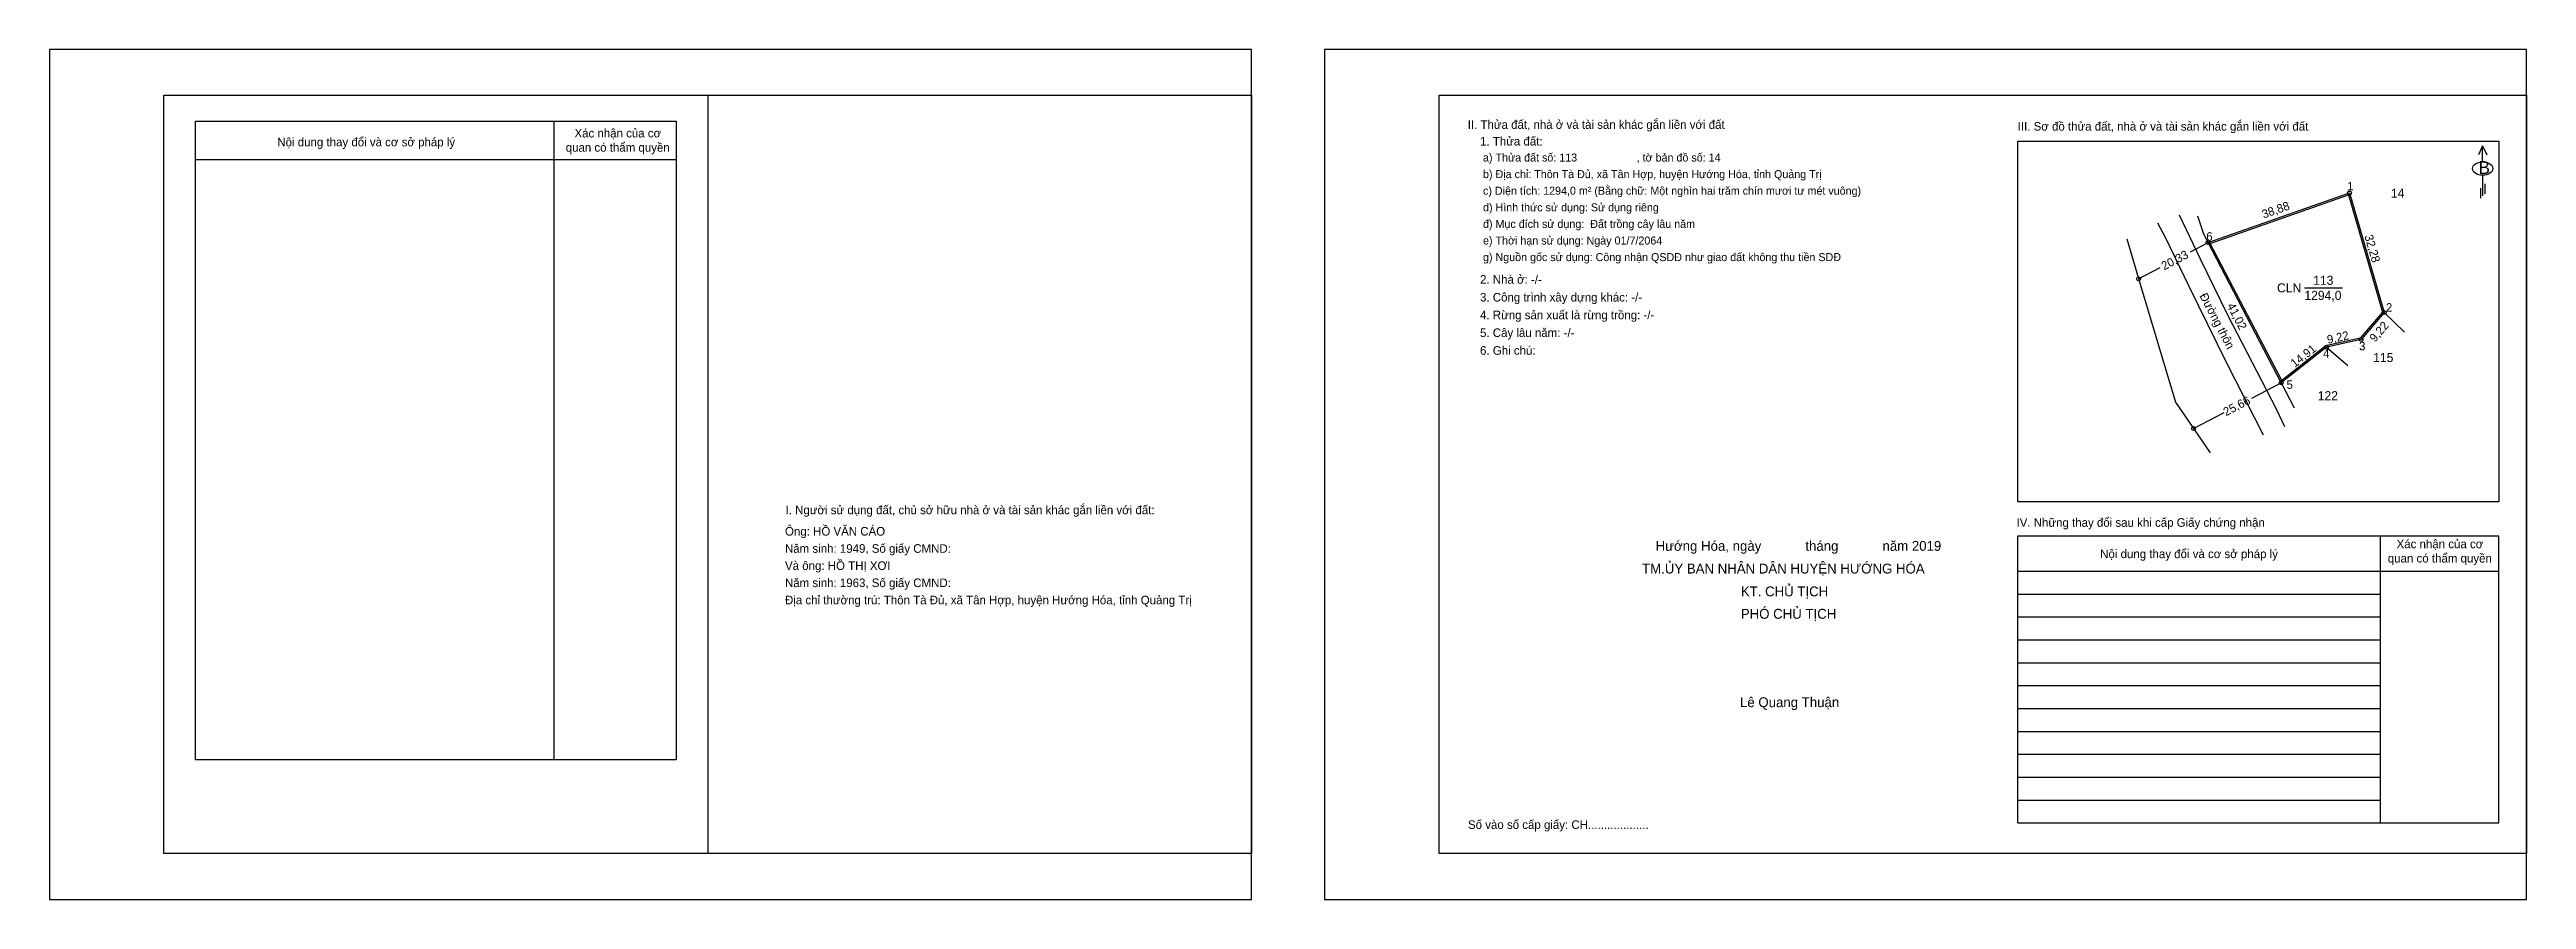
# Model space of a CAD drawing. Extents: x 552783 to 553426, y 1840354 to 1840574.
import ezdxf

# ---------------------------------------------------------------- set-up
doc = ezdxf.new("R2010")
doc.units = 0
for name, color, linetype in [('CanhThua', 7, 'Continuous'), ('ChieuDaiCanhThua', 7, 'Continuous'), ('Khung', 7, 'Continuous'), ('KhungInTrang1', 7, 'Continuous'), ('KhungInTrang2', 7, 'Continuous'), ('Level 1', 7, 'Continuous'), ('Level 19', 7, 'Continuous'), ('Level 2', 7, 'Continuous'), ('Level 22', 7, 'Continuous'), ('Level 23', 7, 'Continuous'), ('MocDinhThua', 7, 'Continuous'), ('NhanDiaChinhThua', 7, 'Continuous'), ('NhanTuCan', 7, 'Continuous'), ('ON', 7, 'Continuous'), ('RauThua', 7, 'Continuous'), ('SoHieuDinhThua', 7, 'Continuous'), ('Template', 7, 'Continuous'), ('ThongTin', 7, 'Continuous')]:
    doc.layers.add(name, color=color, linetype=linetype)

msp = doc.modelspace()

# ---------------------------------------------------------------- linework, layer by layer
at = {"layer": 'CanhThua'}
for p, q in [((553343.3, 1840524.15), (553380, 1840537)), ((553380, 1840537), (553389, 1840506)), ((553362.28, 1840487.79), (553343.3, 1840524.15)), ((553389, 1840506), (553383, 1840499)), ((553374, 1840497), (553362.28, 1840487.79)), ((553383, 1840499), (553374, 1840497))]:
    msp.add_line(p, q, dxfattribs=at)
at = {"layer": 'Khung'}
for p, q in [((553143.84, 1840562.33), (553425.89, 1840562.33)), ((553143.84, 1840365.64), (553143.84, 1840562.33)), ((553293.99, 1840456.87), (553293.99, 1840550.47)), ((553293.99, 1840550.47), (553418.69, 1840550.47)), ((553418.69, 1840550.47), (553418.69, 1840456.87)), ((553418.69, 1840456.87), (553293.99, 1840456.87))]:
    msp.add_line(p, q, dxfattribs=at)
msp.add_lwpolyline([(553095.16, 1840365.65), (552813.11, 1840365.65), (552813.11, 1840562.34), (553095.16, 1840562.34)], close=True, dxfattribs=at)
for points in [[(552954.14, 1840562.34), (552954.14, 1840365.65)], [(553425.89, 1840562.33), (553425.89, 1840365.64), (553143.84, 1840365.64)]]:
    msp.add_lwpolyline(points, dxfattribs=at)
at = {"layer": 'KhungInTrang1'}
msp.add_lwpolyline([(552783.43, 1840574.2), (552783.43, 1840353.76), (553095.16, 1840353.76), (553095.16, 1840574.2)], close=True, dxfattribs=at)
at = {"layer": 'KhungInTrang2'}
msp.add_lwpolyline([(553114.16, 1840574.2), (553114.16, 1840353.76), (553425.89, 1840353.76), (553425.89, 1840574.2)], close=True, dxfattribs=at)
at = {"layer": 'Level 1'}
for p, q in [((553338.73, 1840521.76), (553343.3, 1840524.15)), ((553325.28, 1840514.74), (553330.84, 1840517.64)), ((553354.66, 1840483.81), (553362.28, 1840487.79)), ((553339.53, 1840475.92), (553347.46, 1840480.05))]:
    msp.add_line(p, q, dxfattribs=at)
at = {"layer": 'Level 2'}
msp.add_lwpolyline([(553388.56, 1840506.1), (553382.78, 1840499.36), (553373.82, 1840497.37), (553362.41, 1840488.4), (553343.87, 1840523.93), (553379.73, 1840536.48)], close=True, dxfattribs=at)
at = {"layer": 'Level 22'}
for points in [[(553330.22, 1840529.27), (553332.24, 1840525.4), (553338.35, 1840512.85), (553348.06, 1840492.91), (553357.57, 1840474.31)], [(553335.84, 1840531.3), (553341.25, 1840519.95), (553348.37, 1840505.4), (553361.06, 1840480.83), (553363.15, 1840476.47)]]:
    msp.add_lwpolyline(points, dxfattribs=at)
at = {"layer": 'Level 23'}
msp.add_line((553322.2, 1840525.07), (553325.7, 1840513.34), dxfattribs=at)
msp.add_lwpolyline([(553325.7, 1840513.34), (553334.85, 1840482.71), (553343.87, 1840469.64)], dxfattribs=at)
at = {"layer": 'MocDinhThua'}
for centre in [(553380, 1840537), (553343.3, 1840524.15), (553325.28, 1840514.74), (553389, 1840506), (553374, 1840497), (553383, 1840499), (553362.28, 1840487.79), (553339.53, 1840475.92)]:
    msp.add_circle(centre, 0.5, dxfattribs=at)
at = {"layer": 'NhanDiaChinhThua'}
msp.add_line((553368.29, 1840512.4), (553378.18, 1840512.4), dxfattribs=at)
at = {"layer": 'ON'}
for p, q in [((552821.28, 1840555.65), (552945.97, 1840555.65)), ((552821.28, 1840389.97), (552821.28, 1840555.65)), ((552945.97, 1840555.65), (552945.97, 1840389.97)), ((552821.28, 1840545.71), (552945.97, 1840545.71)), ((553293.99, 1840448.08), (553418.69, 1840448.08)), ((553387.92, 1840448.08), (553387.92, 1840373.62)), ((553293.99, 1840438.92), (553418.69, 1840438.92)), ((553293.99, 1840432.98), (553387.92, 1840432.98)), ((553293.99, 1840427.04), (553387.92, 1840427.04)), ((553293.99, 1840421.1), (553387.92, 1840421.1)), ((553293.99, 1840415.16), (553387.92, 1840415.16)), ((553293.99, 1840409.23), (553387.92, 1840409.23)), ((553293.99, 1840403.29), (553387.92, 1840403.29)), ((553293.99, 1840397.35), (553387.92, 1840397.35)), ((553293.99, 1840391.41), (553387.92, 1840391.41)), ((553293.99, 1840385.47), (553387.92, 1840385.47)), ((553293.99, 1840379.54), (553387.92, 1840379.54))]:
    msp.add_line(p, q, dxfattribs=at)
for points in [[(552914.26, 1840555.65), (552914.26, 1840389.97)], [(553293.99, 1840373.62), (553293.99, 1840448.08)], [(553418.69, 1840373.62), (553418.69, 1840448.08)], [(552945.97, 1840389.97), (552821.28, 1840389.97)]]:
    msp.add_lwpolyline(points, dxfattribs=at)
at = {"layer": 'RauThua'}
for p, q in [((553342.19, 1840526.28), (553340.67, 1840530.99)), ((553343.3, 1840524.15), (553342.19, 1840526.28)), ((553389, 1840506), (553394.29, 1840500.9)), ((553374, 1840497), (553379.58, 1840492.22)), ((553362.28, 1840487.79), (553365.68, 1840481.28))]:
    msp.add_line(p, q, dxfattribs=at)
at = {"layer": 'Template'}
for p, q in [((553414.5, 1840549.27), (553413.43, 1840546.91)), ((553414.5, 1840545.08), (553414.5, 1840549.27)), ((553414.5, 1840549.27), (553415.58, 1840546.91)), ((553414.53, 1840541.6), (553414.53, 1840536.3)), ((553415.13, 1840539.38), (553415.13, 1840536.8)), ((553413.96, 1840538.28), (553413.96, 1840535.69)), ((553293.99, 1840373.62), (553418.69, 1840373.62))]:
    msp.add_line(p, q, dxfattribs=at)
msp.add_ellipse((553414.53, 1840543.33), major_axis=(2.64, 0), ratio=0.655849, dxfattribs=at)

# ---------------------------------------------------------------- texts
at = {"layer": 'ChieuDaiCanhThua'}
for s, rotation, p in [('38,88', 19.297, (553357.72, 1840530.36)), ('32,28', 286.18921, (553383.84, 1840525.84)), ('20,33', 27.56466, (553331.9, 1840516.9)), ('Đường thôn', 297.56466, (553341.02, 1840510.34)), ('41,02', 297.56466, (553348.11, 1840507.78)), ('9,22', 12.52881, (553374.42, 1840497.85)), ('9,22', 49.39871, (553386.61, 1840498.14)), ('14,91', 38.16154, (553365.79, 1840491.62)), ('25,66', 27.56466, (553347.97, 1840479.08))]:
    msp.add_text(s, height=2.204, rotation=rotation, dxfattribs=at).set_placement(p)
at = {"layer": 'Level 19'}
msp.add_text('14', height=2.351, dxfattribs=at).set_placement((553390.73, 1840535.76))
at = {"layer": 'NhanDiaChinhThua'}
for s, p in [('CLN', (553361.2, 1840511.22)), ('113', (553370.57, 1840513.18)), ('1294,0', (553368.29, 1840509.27))]:
    msp.add_text(s, height=2.351, dxfattribs=at).set_placement(p)
at = {"layer": 'NhanTuCan'}
for s, p in [('115', (553386.14, 1840493.15)), ('122', (553371.76, 1840483.24))]:
    msp.add_text(s, height=2.351, dxfattribs=at).set_placement(p)
at = {"layer": 'ON'}
for s, height, p in [('Xác nhận của cơ ', 2.2267, (552919.58, 1840551.41)), ('Nội dung thay đổi và cơ sở pháp lý', 2.2267, (552842.51, 1840549.1)), ('quan có thẩm quyền', 2.2267, (552917.31, 1840547.7)), ('I. Người sử dụng đất, chủ sở hữu nhà ở và tài sản khác gắn liền với đất:', 2.2267, (552974.33, 1840453.68)), ('IV. Những thay đổi sau khi cấp Giấy chứng nhận', 2.2267, (553293.62, 1840450.42)), ('Nội dung thay đổi và cơ sở pháp lý', 2.2267, (553315.32, 1840442.29)), ('quan có thẩm quyền', 2.2267, (553389.93, 1840441.15)), ('Xác nhận của cơ ', 2.2267, (553392.2, 1840444.86)), ('Lê Quang Thuận', 2.5634, (553221.9, 1840403.64))]:
    msp.add_text(s, height=height, dxfattribs=at).set_placement(p)
at = {"layer": 'SoHieuDinhThua'}
for s, p in [('1', (553379.41, 1840537.67)), ('6', (553342.84, 1840524.63)), ('2', (553389.45, 1840506.22)), ('4', (553373.15, 1840494.29)), ('3', (553382.49, 1840496.2)), ('5', (553363.66, 1840486.2))]:
    msp.add_text(s, height=2.2, dxfattribs=at).set_placement(p)
at = {"layer": 'Template'}
for s, height, p in [('II. Thửa đất, nhà ở và tài sản khác gắn liền với đất', 2.2267, (553151.28, 1840553.63)), ('III. Sơ đồ thửa đất, nhà ở và tài sản khác gắn liền với đất', 2.2267, (553293.92, 1840553.18)), ('B', 3.34, (553413.45, 1840541.92)), ('Hướng Hóa, ngày            tháng            năm 2019', 2.5634, (553200.01, 1840444.19)), ('TM.ỦY BAN NHÂN DÂN HUYỆN HƯỚNG HÓA', 2.5634, (553196.5, 1840438.3)), ('KT. CHỦ TỊCH', 2.5634, (553222.12, 1840432.38)), ('PHÓ CHỦ TỊCH', 2.5634, (553222.12, 1840426.57)), ('Số vào sổ cấp giấy: CH...................', 2.2267, (553151.35, 1840372.06))]:
    msp.add_text(s, height=height, dxfattribs=at).set_placement(p)
at = {"layer": 'ThongTin'}
for s, height, p in [('1. Thửa đất: ', 2.2267, (553154.47, 1840549.31)), (' a) Thửa đất số: 113                    , tờ bản đồ số: 14', 2.0782, (553154.47, 1840545.16)), (' c) Diện tích: 1294,0 m² (Bằng chữ: Một nghìn hai trăm chín mươi tư mét vuông)', 2.0782, (553154.47, 1840536.55)), (' b) Địa chỉ: Thôn Tà Đủ, xã Tân Hợp, huyện Hướng Hóa, tỉnh Quảng Trị', 2.0782, (553154.47, 1840540.85)), (' d) Hình thức sử dụng: Sử dụng riêng', 2.0782, (553154.47, 1840532.24)), (' đ) Mục đích sử dụng:  Đất trồng cây lâu năm', 2.0782, (553154.47, 1840527.94)), (' e) Thời hạn sử dụng: Ngày 01/7/2064', 2.0782, (553154.47, 1840523.63)), (' g) Nguồn gốc sử dụng: Công nhận QSDĐ như giao đất không thu tiền SDĐ', 2.0782, (553154.47, 1840519.33)), ('2. Nhà ở: -/-', 2.2267, (553154.47, 1840513.46)), ('3. Công trình xây dựng khác: -/-', 2.2267, (553154.47, 1840508.85)), ('4. Rừng sản xuất là rừng trồng: -/-', 2.2267, (553154.47, 1840504.25)), ('5. Cây lâu năm: -/-', 2.2267, (553154.47, 1840499.64)), ('6. Ghi chú:', 2.2267, (553154.47, 1840495.04)), ('Ông: HỒ VĂN CÁO', 2.2267, (552974.19, 1840448.14)), ('Năm sinh: 1949, Số giấy CMND:', 2.2267, (552974.19, 1840443.68)), ('Và ông: HỒ THỊ XƠI', 2.2267, (552974.19, 1840439.23)), ('Năm sinh: 1963, Số giấy CMND:', 2.2267, (552974.19, 1840434.78)), ('Địa chỉ thường trú: Thôn Tà Đủ, xã Tân Hợp, huyện Hướng Hóa, tỉnh Quảng Trị', 2.2267, (552974.19, 1840430.32))]:
    msp.add_text(s, height=height, dxfattribs=at).set_placement(p)

doc.saveas('drawing.dxf')
